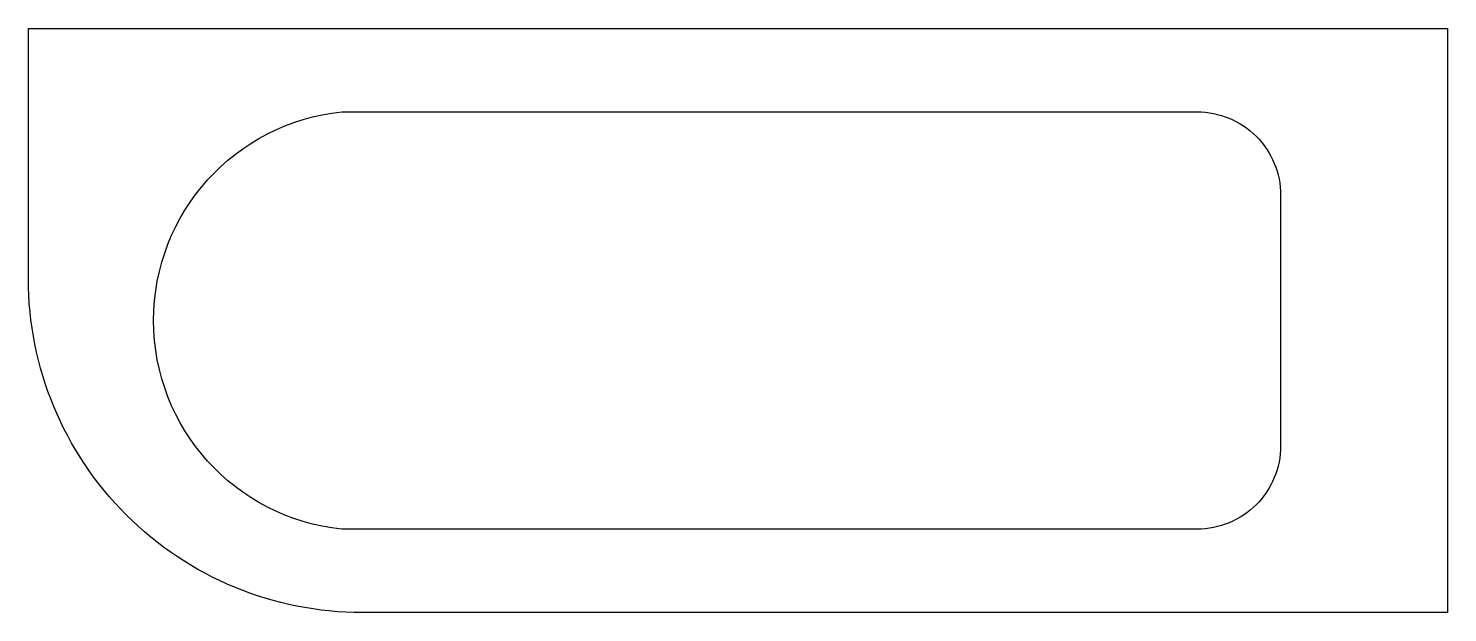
# Model space of a CAD drawing. Extents: x -1.7 to 0, y -0.7 to 0.
import ezdxf

# ---------------------------------------------------------------- set-up
doc = ezdxf.new("R2010")
doc.units = 0
doc.layers.add('SN', color=7, linetype='CONTINUOUS')

msp = doc.modelspace()

# ---------------------------------------------------------------- linework, layer by layer
at = {"layer": 'SN', "color": 0}
for points in [[(0, -0.7), (-1.3, -0.7, -0.414214), (-1.7, -0.3), (-1.7, 0), (0, 0)], [(-1.3244, -0.6, -0.9025), (-1.3244, -0.1), (-0.3, -0.1, -0.414214), (-0.2, -0.2), (-0.2, -0.5, -0.414214), (-0.3, -0.6)]]:
    msp.add_lwpolyline(points, format="xyb", close=True, dxfattribs=at)

doc.saveas('drawing.dxf')
